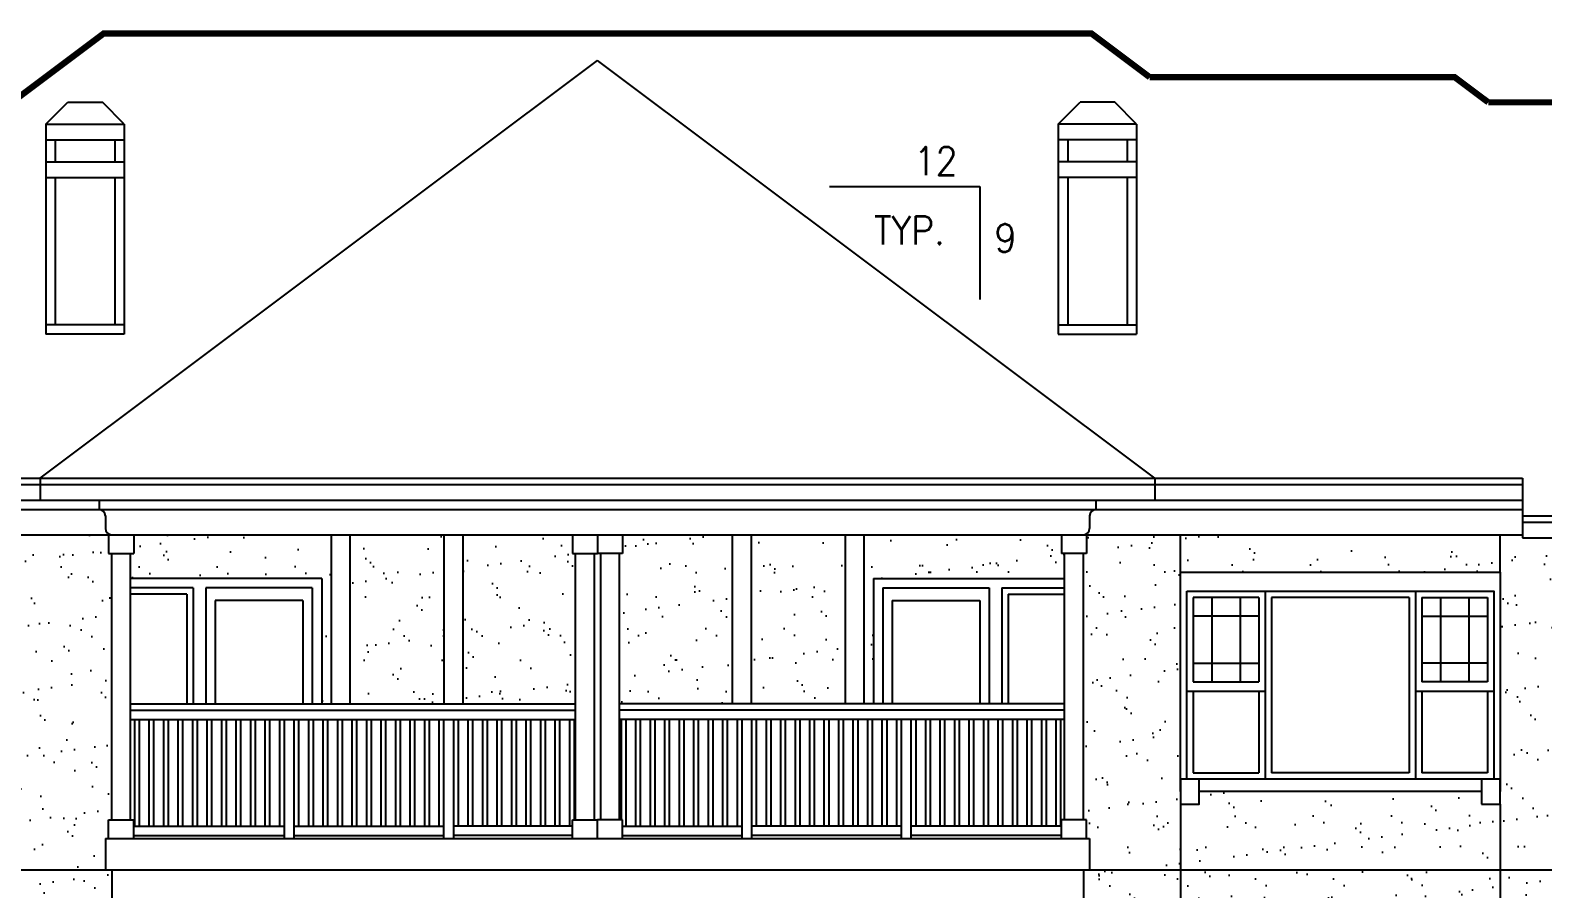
# Model space of a CAD drawing. Header units: inches. Extents: x 495 to 2623, y 393 to 2134.
# Drawn here: x 1364.3 to 1846.9, y 862 to 1136 of the extents above; entities that cross this region are included whole.
import ezdxf

# ---------------------------------------------------------------- set-up
doc = ezdxf.new("R2010")
doc.units = ezdxf.units.IN
doc.header["$LTSCALE"] = 0.5
doc.header["$MEASUREMENT"] = 0
for name, color, linetype in [('A-ANNO-NOTE', 7, 'Continuous'), ('A-DOOR', 3, 'Continuous'), ('A-ELEV', 2, 'Continuous'), ('A-ELEV-OTLN', 5, 'Continuous'), ('A-ELEV-PATT', 8, 'Continuous'), ('A-GLAZ-FULL', 3, 'Continuous')]:
    doc.layers.add(name, color=color, linetype=linetype)
doc.styles.add('NOTE', font='romans.shx', dxfattribs={"width": 0.9})

msp = doc.modelspace()

# ---------------------------------------------------------------- hatches: boundary and pattern name
at = {"layer": 'A-ELEV-PATT'}
h = msp.add_hatch(dxfattribs=at)
h.set_pattern_fill('AR-SAND', color=256, scale=8, style=0)
h.paths.add_polyline_path([(1257.30977, 962.9665), (1257.30977, 974.9665), (1221.30977, 974.9665), (1221.30977, 867.9665), (1257.30977, 867.9665), (1257.30977, 888.9665), (1257.30977, 896.9665)])
h.paths.add_polyline_path([(1359.30977, 974.9665), (1257.30977, 974.9665), (1257.30977, 962.9665), (1359.30977, 962.9665)])
h.paths.add_polyline_path([(1359.30977, 888.9665), (1353.30977, 888.9665), (1353.30977, 892.9665), (1263.30977, 892.9665), (1263.30977, 888.9665), (1257.30977, 888.9665), (1257.30977, 867.9665), (1359.30977, 867.9665)])
h.paths.add_polyline_path([(1390.30977, 968.9665), (1389.30977, 968.9665), (1389.30977, 974.9665), (1359.30977, 974.9665), (1359.30977, 962.9665), (1359.30977, 892.9665), (1359.30977, 888.9665), (1359.30977, 867.9665), (1388.30977, 867.9665), (1388.30977, 877.9665), (1389.30977, 877.9665), (1389.30977, 883.9665), (1390.30977, 883.9665)])
h = msp.add_hatch(dxfattribs=at)
h.set_pattern_fill('AR-SAND', color=256, scale=8, style=0)
h.paths.add_polyline_path([(1538.30977, 968.9665), (1537.30977, 968.9665), (1537.30977, 974.9665), (1502.30977, 974.9665), (1502.30977, 920.9665), (1538.30977, 920.9665)])
h.paths.add_polyline_path([(1496.30977, 974.9665), (1466.30977, 974.9665), (1466.30977, 920.9665), (1496.30977, 920.9665)])
h.paths.add_polyline_path([(1460.30977, 974.9665), (1397.30977, 974.9665), (1397.30977, 968.9665), (1396.30977, 968.9665), (1396.30977, 960.9665), (1457.30977, 960.9665), (1457.30977, 920.9665), (1460.30977, 920.9665)])
h = msp.add_hatch(dxfattribs=at)
h.set_pattern_fill('AR-SAND', color=256, scale=8, style=0)
h.paths.add_polyline_path([(1694.30977, 968.9665), (1693.30977, 968.9665), (1693.30977, 974.9665), (1630.30977, 974.9665), (1630.30977, 920.9665), (1633.30977, 920.9665), (1633.30977, 960.9665), (1694.30977, 960.9665)])
h.paths.add_polyline_path([(1624.30977, 974.9665), (1594.30977, 974.9665), (1594.30977, 920.9665), (1624.30977, 920.9665)])
h.paths.add_polyline_path([(1588.30977, 974.9665), (1553.30977, 974.9665), (1553.30977, 968.9665), (1552.30977, 968.9665), (1552.30977, 920.9665), (1588.30977, 920.9665)])
h = msp.add_hatch(dxfattribs=at)
h.set_pattern_fill('AR-SAND', color=256, scale=8, style=0)
h.paths.add_polyline_path([(1731.30977, 962.9665), (1731.30977, 974.9665), (1701.30977, 974.9665), (1701.30977, 968.9665), (1700.30977, 968.9665), (1700.30977, 883.9665), (1701.30977, 883.9665), (1701.30977, 877.9665), (1702.30977, 877.9665), (1702.30977, 867.9665), (1731.30977, 867.9665), (1731.30977, 888.9665), (1731.30977, 896.9665)])
h.paths.add_polyline_path([(1833.30977, 974.9665), (1731.30977, 974.9665), (1731.30977, 962.9665), (1833.30977, 962.9665)])
h.paths.add_polyline_path([(1833.30977, 888.9665), (1827.30977, 888.9665), (1827.30977, 892.9665), (1737.30977, 892.9665), (1737.30977, 888.9665), (1731.30977, 888.9665), (1731.30977, 867.9665), (1833.30977, 867.9665)])
h.paths.add_polyline_path([(1863.30977, 962.9665, -0.414213562), (1861.30977, 964.9665), (1861.30977, 968.9665, 0.414213562), (1859.30977, 970.9665), (1859.30977, 973.9665), (1840.45936, 973.9665), (1840.45936, 974.9665), (1833.30977, 974.9665), (1833.30977, 962.9665), (1833.30977, 892.9665), (1833.30977, 888.9665), (1833.30977, 867.9665), (1863.30977, 867.9665)])
h = msp.add_hatch(dxfattribs=at)
h.set_pattern_fill('AR-SAND', color=256, scale=8, style=0)
h.paths.add_polyline_path([(1257.30977, 837.9665), (1257.30977, 867.9665), (1221.30977, 867.9665), (1221.30977, 742.9665), (1257.30977, 742.9665), (1257.30977, 767.9665)])
h.paths.add_polyline_path([(1359.30977, 867.9665), (1257.30977, 867.9665), (1257.30977, 837.9665), (1359.30977, 837.9665)])
h.paths.add_polyline_path([(1390.30977, 849.9665), (1389.30977, 849.9665), (1389.30977, 855.9665), (1390.30977, 855.9665), (1390.30977, 867.9665), (1359.30977, 867.9665), (1359.30977, 837.9665), (1359.30977, 767.9665), (1359.30977, 742.9665), (1388.30977, 742.9665), (1388.30977, 797.9665, -1), (1388.30977, 799.9665), (1389.30977, 799.9665), (1389.30977, 805.9665), (1390.30977, 805.9665)])
h.paths.add_polyline_path([(1359.30977, 767.9665), (1257.30977, 767.9665), (1257.30977, 742.9665), (1359.30977, 742.9665)])
h = msp.add_hatch(dxfattribs=at)
h.set_pattern_fill('AR-SAND', color=256, scale=8, style=0)
h.paths.add_polyline_path([(1863.30977, 867.9665), (1833.30977, 867.9665), (1833.30977, 837.9665), (1833.30977, 767.9665), (1833.30977, 742.9665), (1863.30977, 742.9665)])
h.paths.add_polyline_path([(1833.30977, 767.9665), (1731.30977, 767.9665), (1731.30977, 742.9665), (1833.30977, 742.9665)])
h.paths.add_polyline_path([(1731.30977, 767.9665), (1731.30977, 837.9665), (1731.30977, 867.9665), (1700.30977, 867.9665), (1700.30977, 855.9665), (1701.30977, 855.9665), (1701.30977, 849.9665), (1700.30977, 849.9665), (1700.30977, 805.9665), (1701.30977, 805.9665), (1701.30977, 799.9665), (1702.30977, 799.9665, -1), (1702.30977, 797.9665), (1702.30977, 742.9665), (1731.30977, 742.9665)])
h.paths.add_polyline_path([(1833.30977, 867.9665), (1731.30977, 867.9665), (1731.30977, 837.9665), (1833.30977, 837.9665)])

# ---------------------------------------------------------------- linework, layer by layer
at = {"layer": 'A-ANNO-NOTE'}
for p, q in [((1619.31556, 1086.06604), (1667.31556, 1086.06604)), ((1667.31556, 1086.06604), (1667.31556, 1050.06604))]:
    msp.add_line(p, q, dxfattribs=at)
at = {"layer": 'A-DOOR'}
for p, q in [((1457.30977, 960.9665), (1396.30977, 960.9665)), ((1457.30977, 960.9665), (1457.30977, 920.9665)), ((1633.30977, 960.9665), (1694.30977, 960.9665)), ((1633.30977, 960.9665), (1633.30977, 920.9665)), ((1416.30977, 957.9665), (1396.30977, 957.9665)), ((1414.30977, 955.9665), (1396.30977, 955.9665)), ((1414.30977, 955.9665), (1414.30977, 920.9665)), ((1416.30977, 957.9665), (1416.30977, 920.9665)), ((1420.30977, 957.9665), (1420.30977, 920.9665)), ((1454.30977, 957.9665), (1420.30977, 957.9665)), ((1454.30977, 957.9665), (1454.30977, 920.9665)), ((1636.30977, 957.9665), (1670.30977, 957.9665)), ((1636.30977, 957.9665), (1636.30977, 920.9665)), ((1670.30977, 957.9665), (1670.30977, 920.9665)), ((1674.30977, 957.9665), (1674.30977, 920.9665)), ((1674.30977, 957.9665), (1694.30977, 957.9665)), ((1676.30977, 955.9665), (1694.30977, 955.9665)), ((1676.30977, 955.9665), (1676.30977, 920.9665)), ((1423.30977, 953.9665), (1423.30977, 920.9665)), ((1451.30977, 953.9665), (1423.30977, 953.9665)), ((1451.30977, 953.9665), (1451.30977, 920.9665)), ((1639.30977, 953.9665), (1667.30977, 953.9665)), ((1639.30977, 953.9665), (1639.30977, 920.9665)), ((1667.30977, 953.9665), (1667.30977, 920.9665))]:
    msp.add_line(p, q, dxfattribs=at)
at = {"layer": 'A-ELEV'}
for p, q in [((1721.49351, 1120.9665), (1702.82685, 1134.9665)), ((1367.45936, 992.9665), (1545.30977, 1126.35431)), ((1723.16018, 992.9665), (1545.30977, 1126.35431)), ((1369.30977, 1105.9665), (1376.30977, 1112.9665)), ((1376.30977, 1112.9665), (1387.30977, 1112.9665)), ((1394.30977, 1105.9665), (1387.30977, 1112.9665)), ((1692.30977, 1105.9665), (1699.30977, 1112.9665)), ((1710.30977, 1112.9665), (1699.30977, 1112.9665)), ((1717.30977, 1105.9665), (1710.30977, 1112.9665)), ((1369.30977, 1105.9665), (1369.30977, 1038.9665)), ((1369.30977, 1105.9665), (1394.30977, 1105.9665)), ((1394.30977, 1105.9665), (1394.30977, 1038.9665)), ((1717.30977, 1105.9665), (1692.30977, 1105.9665)), ((1692.30977, 1105.9665), (1692.30977, 1038.9665)), ((1717.30977, 1105.9665), (1717.30977, 1038.9665)), ((1369.30977, 1100.9665), (1394.30977, 1100.9665)), ((1372.30977, 1100.9665), (1372.30977, 1093.9665)), ((1391.30977, 1100.9665), (1391.30977, 1093.9665)), ((1717.30977, 1100.9665), (1692.30977, 1100.9665)), ((1695.30977, 1100.9665), (1695.30977, 1093.9665)), ((1714.30977, 1100.9665), (1714.30977, 1093.9665)), ((1369.30977, 1093.9665), (1394.30977, 1093.9665)), ((1717.30977, 1093.9665), (1692.30977, 1093.9665)), ((1369.30977, 1088.9665), (1394.30977, 1088.9665)), ((1372.30977, 1088.9665), (1372.30977, 1041.9665)), ((1391.30977, 1088.9665), (1391.30977, 1041.9665)), ((1717.30977, 1088.9665), (1692.30977, 1088.9665)), ((1695.30977, 1088.9665), (1695.30977, 1041.9665)), ((1714.30977, 1088.9665), (1714.30977, 1041.9665)), ((1394.30977, 1041.9665), (1369.30977, 1041.9665)), ((1394.30977, 1038.9665), (1369.30977, 1038.9665)), ((1692.30977, 1041.9665), (1717.30977, 1041.9665)), ((1692.30977, 1038.9665), (1717.30977, 1038.9665)), ((1064.97644, 992.9665), (1840.45936, 992.9665)), ((1064.97644, 990.9665), (1840.45936, 990.9665)), ((1367.45936, 992.9665), (1367.45936, 985.9665)), ((1723.16018, 992.9665), (1723.16018, 985.9665)), ((1840.45936, 992.9665), (1840.45936, 973.9665)), ((1046.30977, 985.9665), (1840.45936, 985.9665)), ((1386.30977, 985.9665), (1386.30977, 982.9665)), ((1704.30977, 985.9665), (1704.30977, 982.9665)), ((1046.30977, 982.9665), (1840.45936, 982.9665)), ((1388.30977, 980.9665), (1388.30977, 976.9665)), ((1702.30977, 980.9665), (1702.30977, 976.9665)), ((1840.45936, 980.9665), (1964.30977, 980.9665)), ((1042.30977, 974.9665), (1840.45936, 974.9665)), ((1389.30977, 974.9665), (1389.30977, 968.9665)), ((1397.30977, 974.9665), (1397.30977, 968.9665)), ((1460.30977, 974.9665), (1460.30977, 920.9665)), ((1466.30977, 974.9665), (1466.30977, 920.9665)), ((1496.30977, 974.9665), (1496.30977, 920.9665)), ((1502.30977, 974.9665), (1502.30977, 920.9665)), ((1537.30977, 974.9665), (1537.30977, 968.9665)), ((1545.30977, 974.9665), (1545.30977, 968.9665)), ((1545.30977, 974.9665), (1545.30977, 968.9665)), ((1553.30977, 974.9665), (1553.30977, 968.9665)), ((1588.30977, 974.9665), (1588.30977, 920.9665)), ((1594.30977, 974.9665), (1594.30977, 920.9665)), ((1624.30977, 974.9665), (1624.30977, 920.9665)), ((1630.30977, 974.9665), (1630.30977, 920.9665)), ((1693.30977, 974.9665), (1693.30977, 968.9665)), ((1701.30977, 974.9665), (1701.30977, 968.9665)), ((1731.30977, 962.9665), (1731.30977, 974.9665)), ((1833.30977, 962.9665), (1833.30977, 974.9665)), ((1840.45936, 978.9665), (1964.30977, 978.9665)), ((1840.45936, 973.9665), (1966.30977, 973.9665)), ((1389.30977, 968.9665), (1397.30977, 968.9665)), ((1390.30977, 883.9665), (1390.30977, 968.9665)), ((1396.30977, 883.9665), (1396.30977, 968.9665)), ((1537.30977, 968.9665), (1545.30977, 968.9665)), ((1538.30977, 883.9665), (1538.30977, 968.9665)), ((1544.30977, 883.9665), (1544.30977, 968.9665)), ((1553.30977, 968.9665), (1545.30977, 968.9665)), ((1546.30977, 883.9665), (1546.30977, 968.9665)), ((1552.30977, 883.9665), (1552.30977, 968.9665)), ((1701.30977, 968.9665), (1693.30977, 968.9665)), ((1694.30977, 883.9665), (1694.30977, 968.9665)), ((1700.30977, 883.9665), (1700.30977, 968.9665)), ((1396.30977, 920.9665), (1538.30977, 920.9665)), ((1396.30977, 918.9665), (1538.30977, 918.9665)), ((1694.30977, 920.9665), (1552.30977, 920.9665)), ((1694.30977, 918.9665), (1552.30977, 918.9665)), ((1396.30977, 915.9665), (1538.30977, 915.9665)), ((1397.55977, 915.9665), (1397.55977, 881.9665)), ((1399.05977, 915.9665), (1399.05977, 881.9665)), ((1402.18477, 915.9665), (1402.18477, 881.9665)), ((1403.68477, 915.9665), (1403.68477, 881.9665)), ((1406.80977, 915.9665), (1406.80977, 881.9665)), ((1408.30977, 915.9665), (1408.30977, 881.9665)), ((1411.43477, 915.9665), (1411.43477, 881.9665)), ((1412.93477, 915.9665), (1412.93477, 881.9665)), ((1416.05977, 915.9665), (1416.05977, 881.9665)), ((1417.55977, 915.9665), (1417.55977, 881.9665)), ((1420.68477, 915.9665), (1420.68477, 881.9665)), ((1422.18477, 915.9665), (1422.18477, 881.9665)), ((1425.30977, 915.9665), (1425.30977, 881.9665)), ((1426.80977, 915.9665), (1426.80977, 881.9665)), ((1429.93477, 915.9665), (1429.93477, 881.9665)), ((1431.43477, 915.9665), (1431.43477, 881.9665)), ((1434.55977, 915.9665), (1434.55977, 881.9665)), ((1436.05977, 915.9665), (1436.05977, 881.9665)), ((1439.18477, 915.9665), (1439.18477, 881.9665)), ((1440.68477, 915.9665), (1440.68477, 881.9665)), ((1443.80977, 915.9665), (1443.80977, 881.9665)), ((1445.30977, 915.9665), (1445.30977, 877.9665)), ((1448.43477, 915.9665), (1448.43477, 877.9665)), ((1449.93477, 915.9665), (1449.93477, 881.9665)), ((1453.05977, 915.9665), (1453.05977, 881.9665)), ((1454.55977, 915.9665), (1454.55977, 881.9665)), ((1457.68477, 915.9665), (1457.68477, 881.9665)), ((1459.18477, 915.9665), (1459.18477, 881.9665)), ((1462.30977, 915.9665), (1462.30977, 881.9665)), ((1463.80977, 915.9665), (1463.80977, 881.9665)), ((1466.93477, 915.9665), (1466.93477, 881.9665)), ((1468.43477, 915.9665), (1468.43477, 881.9665)), ((1471.55977, 915.9665), (1471.55977, 881.9665)), ((1473.05977, 915.9665), (1473.05977, 881.9665)), ((1476.18477, 915.9665), (1476.18477, 881.9665)), ((1477.68477, 915.9665), (1477.68477, 881.9665)), ((1480.80977, 915.9665), (1480.80977, 881.9665)), ((1482.30977, 915.9665), (1482.30977, 881.9665)), ((1485.43477, 915.9665), (1485.43477, 881.9665)), ((1486.93477, 915.9665), (1486.93477, 881.9665)), ((1490.05977, 915.9665), (1490.05977, 881.9665)), ((1491.55977, 915.9665), (1491.55977, 881.9665)), ((1494.68477, 915.9665), (1494.68477, 881.9665)), ((1496.18477, 915.9665), (1496.18477, 877.9665)), ((1499.30977, 915.9665), (1499.30977, 877.9665)), ((1500.80977, 915.9665), (1500.80977, 881.9665)), ((1503.93477, 915.9665), (1503.93477, 881.9665)), ((1505.43477, 915.9665), (1505.43477, 881.9665)), ((1508.55977, 915.9665), (1508.55977, 881.9665)), ((1510.05977, 915.9665), (1510.05977, 881.9665)), ((1513.18477, 915.9665), (1513.18477, 881.9665)), ((1514.68477, 915.9665), (1514.68477, 881.9665)), ((1517.80977, 915.9665), (1517.80977, 881.9665)), ((1519.30977, 915.9665), (1519.30977, 881.9665)), ((1522.43477, 915.9665), (1522.43477, 881.9665)), ((1523.93477, 915.9665), (1523.93477, 881.9665)), ((1527.05977, 915.9665), (1527.05977, 881.9665)), ((1528.55977, 915.9665), (1528.55977, 881.9665)), ((1531.68477, 915.9665), (1531.68477, 881.9665)), ((1533.18477, 915.9665), (1533.18477, 881.9665)), ((1536.30977, 915.9665), (1536.30977, 881.9665)), ((1537.80977, 915.9665), (1537.80977, 883.9665)), ((1694.30977, 915.9665), (1552.30977, 915.9665)), ((1552.80977, 915.9665), (1552.80977, 883.9665)), ((1554.30977, 915.9665), (1554.30977, 881.9665)), ((1557.43477, 915.9665), (1557.43477, 881.9665)), ((1558.93477, 915.9665), (1558.93477, 881.9665)), ((1562.05977, 915.9665), (1562.05977, 881.9665)), ((1563.55977, 915.9665), (1563.55977, 881.9665)), ((1566.68477, 915.9665), (1566.68477, 881.9665)), ((1568.18477, 915.9665), (1568.18477, 881.9665)), ((1571.30977, 915.9665), (1571.30977, 881.9665)), ((1572.80977, 915.9665), (1572.80977, 881.9665)), ((1575.93477, 915.9665), (1575.93477, 881.9665)), ((1577.43477, 915.9665), (1577.43477, 881.9665)), ((1580.55977, 915.9665), (1580.55977, 881.9665)), ((1582.05977, 915.9665), (1582.05977, 881.9665)), ((1585.18477, 915.9665), (1585.18477, 881.9665)), ((1586.68477, 915.9665), (1586.68477, 881.9665)), ((1589.80977, 915.9665), (1589.80977, 881.9665)), ((1591.30977, 915.9665), (1591.30977, 877.9665)), ((1594.43477, 915.9665), (1594.43477, 877.9665)), ((1595.93477, 915.9665), (1595.93477, 881.9665)), ((1599.05977, 915.9665), (1599.05977, 881.9665)), ((1600.55977, 915.9665), (1600.55977, 881.9665)), ((1603.68477, 915.9665), (1603.68477, 881.9665)), ((1605.18477, 915.9665), (1605.18477, 881.9665)), ((1608.30977, 915.9665), (1608.30977, 881.9665)), ((1609.80977, 915.9665), (1609.80977, 881.9665)), ((1612.93477, 915.9665), (1612.93477, 881.9665)), ((1614.43477, 915.9665), (1614.43477, 881.9665)), ((1617.55977, 915.9665), (1617.55977, 881.9665)), ((1619.05977, 915.9665), (1619.05977, 881.9665)), ((1622.18477, 915.9665), (1622.18477, 881.9665)), ((1623.68477, 915.9665), (1623.68477, 881.9665)), ((1626.80977, 915.9665), (1626.80977, 881.9665)), ((1628.30977, 915.9665), (1628.30977, 881.9665)), ((1631.43477, 915.9665), (1631.43477, 881.9665)), ((1632.93477, 915.9665), (1632.93477, 881.9665)), ((1636.05977, 915.9665), (1636.05977, 881.9665)), ((1637.55977, 915.9665), (1637.55977, 881.9665)), ((1640.68477, 915.9665), (1640.68477, 881.9665)), ((1642.18477, 915.9665), (1642.18477, 877.9665)), ((1645.30977, 915.9665), (1645.30977, 877.9665)), ((1646.80977, 915.9665), (1646.80977, 881.9665)), ((1649.93477, 915.9665), (1649.93477, 881.9665)), ((1651.43477, 915.9665), (1651.43477, 881.9665)), ((1654.55977, 915.9665), (1654.55977, 881.9665)), ((1656.05977, 915.9665), (1656.05977, 881.9665)), ((1659.18477, 915.9665), (1659.18477, 881.9665)), ((1660.68477, 915.9665), (1660.68477, 881.9665)), ((1663.80977, 915.9665), (1663.80977, 881.9665)), ((1665.30977, 915.9665), (1665.30977, 881.9665)), ((1668.43477, 915.9665), (1668.43477, 881.9665)), ((1669.93477, 915.9665), (1669.93477, 881.9665)), ((1673.05977, 915.9665), (1673.05977, 881.9665)), ((1674.55977, 915.9665), (1674.55977, 881.9665)), ((1677.68477, 915.9665), (1677.68477, 881.9665)), ((1679.18477, 915.9665), (1679.18477, 881.9665)), ((1682.30977, 915.9665), (1682.30977, 881.9665)), ((1683.80977, 915.9665), (1683.80977, 881.9665)), ((1686.93477, 915.9665), (1686.93477, 881.9665)), ((1688.43477, 915.9665), (1688.43477, 881.9665)), ((1691.55977, 915.9665), (1691.55977, 881.9665)), ((1693.05977, 915.9665), (1693.05977, 881.9665)), ((1731.30977, 888.9665), (1731.30977, 837.9665)), ((1833.30977, 888.9665), (1833.30977, 837.9665)), ((1389.30977, 883.9665), (1397.30977, 883.9665)), ((1389.30977, 877.9665), (1389.30977, 883.9665)), ((1397.30977, 877.9665), (1397.30977, 883.9665)), ((1537.30977, 877.9665), (1537.30977, 883.9665)), ((1537.30977, 883.9665), (1545.30977, 883.9665)), ((1553.30977, 883.9665), (1545.30977, 883.9665)), ((1545.30977, 877.9665), (1545.30977, 883.9665)), ((1545.30977, 877.9665), (1545.30977, 883.9665)), ((1553.30977, 877.9665), (1553.30977, 883.9665)), ((1693.30977, 877.9665), (1693.30977, 883.9665)), ((1701.30977, 883.9665), (1693.30977, 883.9665)), ((1701.30977, 877.9665), (1701.30977, 883.9665)), ((1397.30977, 881.9665), (1445.30977, 881.9665)), ((1397.30977, 878.9665), (1445.30977, 878.9665)), ((1448.43477, 881.9665), (1496.18477, 881.9665)), ((1448.43477, 878.9665), (1496.18477, 878.9665)), ((1537.30977, 881.9665), (1499.30977, 881.9665)), ((1537.30977, 878.9665), (1499.30977, 878.9665)), ((1553.30977, 881.9665), (1591.30977, 881.9665)), ((1553.30977, 878.9665), (1591.30977, 878.9665)), ((1642.18477, 881.9665), (1594.43477, 881.9665)), ((1642.18477, 878.9665), (1594.43477, 878.9665)), ((1693.30977, 881.9665), (1645.30977, 881.9665)), ((1693.30977, 878.9665), (1645.30977, 878.9665)), ((1388.30977, 877.9665), (1702.30977, 877.9665)), ((1388.30977, 877.9665), (1388.30977, 867.9665)), ((1702.30977, 877.9665), (1702.30977, 867.9665)), ((1221.30977, 867.9665), (1869.30977, 867.9665)), ((1390.30977, 867.9665), (1390.30977, 855.9665)), ((1700.30977, 867.9665), (1700.30977, 855.9665))]:
    msp.add_line(p, q, dxfattribs=at)
for centre, start, end in [((1386.30977, 980.9665), 0, 90), ((1704.30977, 980.9665), 90, 180), ((1390.30977, 976.9665), 180, 270), ((1700.30977, 976.9665), 270, 0)]:
    msp.add_arc(centre, 2, start, end, dxfattribs=at)
at = {"layer": 'A-ELEV-OTLN', "const_width": 2}
msp.add_lwpolyline([(1221.30977, 644.9665), (1221.30977, 974.9665, -0.414213562), (1219.30977, 976.9665), (1219.30977, 980.9665, 0.414213562), (1217.30977, 982.9665), (1217.30977, 985.9665), (1198.45936, 985.9665), (1198.45936, 992.9665), (1387.7927, 1134.9665), (1702.82685, 1134.9665), (1721.49351, 1120.9665)], format="xyb", dxfattribs=at)
for points in [[(1829.49351, 1112.9665), (1818.82685, 1120.9665), (1721.49351, 1120.9665)], [(1829.49351, 1112.9665), (2103.45936, 1112.9665)]]:
    msp.add_lwpolyline(points, dxfattribs=at)
at = {"layer": 'A-GLAZ-FULL'}
for p, q in [((1758.30977, 956.9665), (1758.30977, 896.9665)), ((1806.30977, 956.9665), (1806.30977, 896.9665)), ((1756.30977, 954.9665), (1735.30977, 954.9665)), ((1735.30977, 954.9665), (1735.30977, 927.9665)), ((1741.30977, 954.9665), (1741.30977, 927.9665)), ((1750.30977, 954.9665), (1750.30977, 927.9665)), ((1756.30977, 954.9665), (1756.30977, 927.9665)), ((1760.30977, 954.9665), (1760.30977, 898.9665)), ((1804.30977, 954.9665), (1760.30977, 954.9665)), ((1804.30977, 954.9665), (1804.30977, 898.9665)), ((1808.30977, 954.9665), (1808.30977, 927.9665)), ((1808.30977, 954.9665), (1829.30977, 954.9665)), ((1814.30977, 954.9665), (1814.30977, 927.9665)), ((1823.30977, 954.9665), (1823.30977, 927.9665)), ((1829.30977, 954.9665), (1829.30977, 927.9665)), ((1756.30977, 948.9665), (1735.30977, 948.9665)), ((1808.30977, 948.9665), (1829.30977, 948.9665)), ((1735.30977, 933.9665), (1756.30977, 933.9665)), ((1829.30977, 933.9665), (1808.30977, 933.9665)), ((1735.30977, 927.9665), (1756.30977, 927.9665)), ((1829.30977, 927.9665), (1808.30977, 927.9665)), ((1758.30977, 924.9665), (1733.30977, 924.9665)), ((1735.30977, 924.9665), (1735.30977, 898.9665)), ((1756.30977, 924.9665), (1756.30977, 898.9665)), ((1831.30977, 924.9665), (1806.30977, 924.9665)), ((1808.30977, 924.9665), (1808.30977, 898.9665)), ((1829.30977, 924.9665), (1829.30977, 898.9665)), ((1735.30977, 898.9665), (1756.30977, 898.9665)), ((1804.30977, 898.9665), (1760.30977, 898.9665)), ((1829.30977, 898.9665), (1808.30977, 898.9665))]:
    msp.add_line(p, q, dxfattribs=at)
for points in [[(1731.30977, 892.9665), (1731.30977, 962.9665), (1833.30977, 962.9665), (1833.30977, 892.9665)], [(1827.30977, 892.9665), (1737.30977, 892.9665)]]:
    msp.add_lwpolyline(points, dxfattribs=at)
for points in [[(1733.30977, 956.9665), (1831.30977, 956.9665), (1831.30977, 896.9665), (1733.30977, 896.9665)], [(1731.30977, 888.9665), (1737.30977, 888.9665), (1737.30977, 896.9665), (1731.30977, 896.9665)], [(1827.30977, 888.9665), (1833.30977, 888.9665), (1833.30977, 896.9665), (1827.30977, 896.9665)]]:
    msp.add_lwpolyline(points, close=True, dxfattribs=at)

# ---------------------------------------------------------------- texts
at = {"layer": 'A-ANNO-NOTE', "style": 'NOTE', "width": 0.9}
for s, p in [('12', (1646.26066, 1089.73717)), ('TYP.', (1633.56089, 1067.60283)), ('9', (1671.99442, 1065.15357))]:
    msp.add_text(s, height=9, dxfattribs=at).set_placement(p)

doc.saveas('drawing.dxf')
